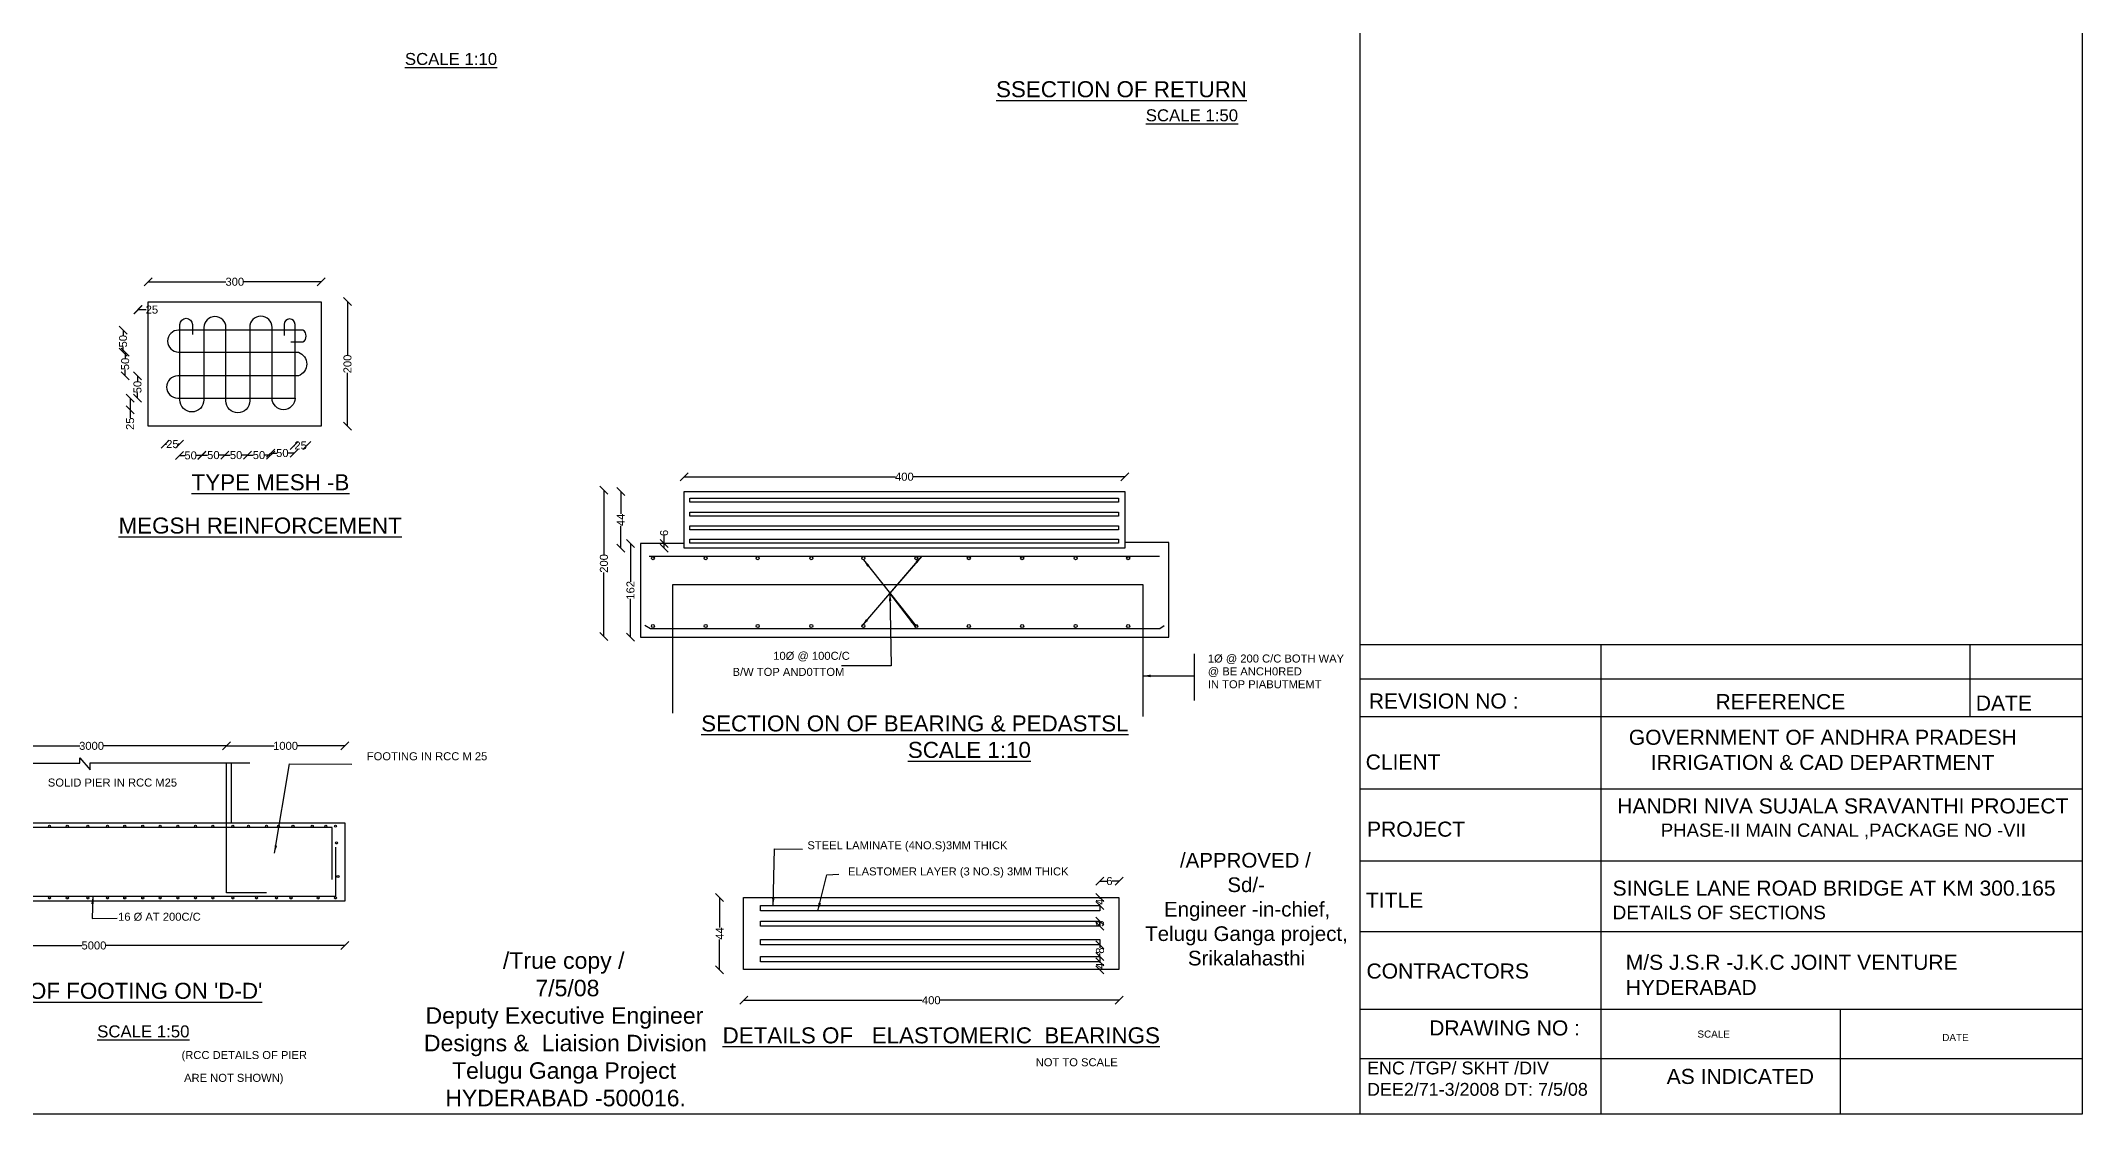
# Model space of a CAD drawing. Header units: millimetres. Extents: x -53237271 to -53214178, y 22158401 to 22173572.
# Drawn here: x -53226931 to -53214178, y 22158401 to 22165101 of the extents above; entities that cross this region are included whole.
import ezdxf

# ---------------------------------------------------------------- set-up
doc = ezdxf.new("R2010")
doc.units = ezdxf.units.MM
doc.header["$MEASUREMENT"] = 0
for name, color, linetype in [('DIMENSION', 7, 'Continuous'), ('DRAWING', 2, 'Continuous'), ('TEXT', 7, 'Continuous')]:
    doc.layers.add(name, color=color, linetype=linetype)
doc.styles.get("Standard").update_dxf_attribs({"font": 'arial.ttf', "height": 50})
doc.dimstyles.get("Standard").update_dxf_attribs({"dimtxt": 50, "dimasz": 50, "dimexe": 0.18, "dimexo": 0.0625, "dimgap": 0.09, "dimtad": 0, "dimdec": 0, "dimzin": 0, "dimdsep": 46, "dimtxsty": 'Standard', "dimblk": 'OBLIQUE', "dimcen": 0.09, "dimse1": 1, "dimse2": 1, "dimadec": 0, "dimazin": 0, "dimtfac": 1, "dimtdec": 0, "dimtofl": 0, "dimtmove": 0, "dimatfit": 3, "dimfxl": 1, "dimtolj": 1, "dimtzin": 0, "dimarcsym": 0})

# ---------------------------------------------------------------- blocks, each defined once
blk = doc.blocks.new('_Oblique')
at = {"color": 0, "linetype": 'ByBlock', "lineweight": -2}
blk.add_line((-0.5, -0.5), (0.5, 0.5), dxfattribs=at)
blk = doc.blocks.new('*D140')
at = {"layer": 'Defpoints', "color": 0, "transparency": 16777216}
for p in [(-53225771, 22160700), (-53227456, 22160593), (-53225771, 22160593)]:
    blk.add_point(p, dxfattribs=at)
at = {"layer": 'DIMENSION', "color": 0, "lineweight": -2, "transparency": 16777216}
for p, q in [((-53227456, 22160700), (-53226688, 22160700)), ((-53225771, 22160700), (-53226539, 22160700))]:
    blk.add_line(p, q, dxfattribs=at)
at = {"layer": 'DIMENSION', "color": 0, "lineweight": -2, "transparency": 16777216, "xscale": 50, "yscale": 50, "zscale": 50, "rotation": 180}
blk.add_blockref('_Oblique', (-53227456, 22160700), dxfattribs=at)
at = {"layer": 'DIMENSION', "color": 0, "lineweight": -2, "transparency": 16777216, "xscale": 50, "yscale": 50, "zscale": 50}
blk.add_blockref('_Oblique', (-53225771, 22160700), dxfattribs=at)
at = {"layer": 'DIMENSION', "color": 0, "transparency": 16777216, "insert": (-53226614, 22160700), "char_height": 50, "attachment_point": 5}
blk.add_mtext('\\A1;3000', dxfattribs=at)
blk = doc.blocks.new('*D141')
at = {"layer": 'Defpoints', "color": 0, "transparency": 16777216}
for p in [(-53225032, 22160700), (-53225771, 22160219), (-53225032, 22160219)]:
    blk.add_point(p, dxfattribs=at)
at = {"layer": 'DIMENSION', "color": 0, "lineweight": -2, "transparency": 16777216}
for p, q in [((-53225771, 22160700), (-53225474, 22160700)), ((-53225032, 22160700), (-53225329, 22160700))]:
    blk.add_line(p, q, dxfattribs=at)
at = {"layer": 'DIMENSION', "color": 0, "lineweight": -2, "transparency": 16777216, "xscale": 50, "yscale": 50, "zscale": 50, "rotation": 180}
blk.add_blockref('_Oblique', (-53225771, 22160700), dxfattribs=at)
at = {"layer": 'DIMENSION', "color": 0, "lineweight": -2, "transparency": 16777216, "xscale": 50, "yscale": 50, "zscale": 50}
blk.add_blockref('_Oblique', (-53225032, 22160700), dxfattribs=at)
at = {"layer": 'DIMENSION', "color": 0, "transparency": 16777216, "insert": (-53225402, 22160700), "char_height": 50, "attachment_point": 5}
blk.add_mtext('\\A1;1000', dxfattribs=at)
blk = doc.blocks.new('*D142')
at = {"layer": 'Defpoints', "color": 0, "transparency": 16777216}
for p in [(-53228166, 22159730), (-53225032, 22159730), (-53225032, 22159454)]:
    blk.add_point(p, dxfattribs=at)
at = {"layer": 'DIMENSION', "color": 0, "lineweight": -2, "transparency": 16777216}
for p, q in [((-53228166, 22159454), (-53226674, 22159454)), ((-53225032, 22159454), (-53226525, 22159454))]:
    blk.add_line(p, q, dxfattribs=at)
at = {"layer": 'DIMENSION', "color": 0, "lineweight": -2, "transparency": 16777216, "xscale": 50, "yscale": 50, "zscale": 50, "rotation": 180}
blk.add_blockref('_Oblique', (-53228166, 22159454), dxfattribs=at)
at = {"layer": 'DIMENSION', "color": 0, "lineweight": -2, "transparency": 16777216, "xscale": 50, "yscale": 50, "zscale": 50}
blk.add_blockref('_Oblique', (-53225032, 22159454), dxfattribs=at)
at = {"layer": 'DIMENSION', "color": 0, "transparency": 16777216, "insert": (-53226599, 22159454), "char_height": 50, "attachment_point": 5}
blk.add_mtext('\\A1;5000', dxfattribs=at)
blk = doc.blocks.new('*D143')
at = {"layer": 'Defpoints', "color": 0, "transparency": 16777216}
for p in [(-53223308, 22162288), (-53222912, 22162288), (-53222912, 22161934)]:
    blk.add_point(p, dxfattribs=at)
at = {"layer": 'DIMENSION', "color": 0, "lineweight": -2, "transparency": 16777216}
for p, q in [((-53223308, 22162288), (-53223308, 22162148)), ((-53223308, 22161934), (-53223308, 22162074))]:
    blk.add_line(p, q, dxfattribs=at)
at = {"layer": 'DIMENSION', "color": 0, "lineweight": -2, "transparency": 16777216, "xscale": 50, "yscale": 50, "zscale": 50}
for p, rotation in [((-53223308, 22162288), 90), ((-53223308, 22161934), 270)]:
    blk.add_blockref('_Oblique', p, dxfattribs=dict(at, rotation=rotation))
at = {"layer": 'DIMENSION', "color": 0, "transparency": 16777216, "insert": (-53223308, 22162111), "char_height": 50, "attachment_point": 5, "rotation": 90}
blk.add_mtext('\\A1;44', dxfattribs=at)
blk = doc.blocks.new('*D144')
at = {"layer": 'Defpoints', "color": 0, "transparency": 16777216}
for p in [(-53223037, 22161963), (-53222912, 22161963), (-53222912, 22161934)]:
    blk.add_point(p, dxfattribs=at)
at = {"layer": 'DIMENSION', "color": 0, "lineweight": -2, "transparency": 16777216}
for p, q in [((-53223037, 22161963), (-53223037, 22162013)), ((-53223037, 22161934), (-53223037, 22161963))]:
    blk.add_line(p, q, dxfattribs=at)
at = {"layer": 'DIMENSION', "color": 0, "lineweight": -2, "transparency": 16777216, "xscale": 50, "yscale": 50, "zscale": 50}
for p, rotation in [((-53223037, 22161963), 90), ((-53223037, 22161934), 270)]:
    blk.add_blockref('_Oblique', p, dxfattribs=dict(at, rotation=rotation))
at = {"layer": 'DIMENSION', "color": 0, "transparency": 16777216, "insert": (-53223037, 22162029), "char_height": 50, "attachment_point": 5, "rotation": 90}
blk.add_mtext('\\A1;6', dxfattribs=at)
blk = doc.blocks.new('*D145')
at = {"layer": 'Defpoints', "color": 0, "transparency": 16777216}
for p in [(-53223185, 22161963), (-53223247, 22161379), (-53223185, 22161379)]:
    blk.add_point(p, dxfattribs=at)
at = {"layer": 'DIMENSION', "color": 0, "lineweight": -2, "transparency": 16777216}
for p, q in [((-53223247, 22161963), (-53223247, 22161724)), ((-53223247, 22161379), (-53223247, 22161618))]:
    blk.add_line(p, q, dxfattribs=at)
at = {"layer": 'DIMENSION', "color": 0, "lineweight": -2, "transparency": 16777216, "xscale": 50, "yscale": 50, "zscale": 50}
for p, rotation in [((-53223247, 22161963), 90), ((-53223247, 22161379), 270)]:
    blk.add_blockref('_Oblique', p, dxfattribs=dict(at, rotation=rotation))
at = {"layer": 'DIMENSION', "color": 0, "transparency": 16777216, "insert": (-53223247, 22161671), "char_height": 50, "attachment_point": 5, "rotation": 90}
blk.add_mtext('\\A1;162', dxfattribs=at)
blk = doc.blocks.new('*D146')
at = {"layer": 'Defpoints', "color": 0, "transparency": 16777216}
for p in [(-53223437, 22162296), (-53223413, 22162296), (-53223433, 22161382)]:
    blk.add_point(p, dxfattribs=at)
at = {"layer": 'DIMENSION', "color": 0, "lineweight": -2, "transparency": 16777216}
for p, q in [((-53223413, 22162296), (-53223413, 22161894)), ((-53223413, 22161382), (-53223413, 22161783))]:
    blk.add_line(p, q, dxfattribs=at)
at = {"layer": 'DIMENSION', "color": 0, "lineweight": -2, "transparency": 16777216, "xscale": 50, "yscale": 50, "zscale": 50}
for p, rotation in [((-53223413, 22162296), 90), ((-53223413, 22161382), 270)]:
    blk.add_blockref('_Oblique', p, dxfattribs=dict(at, rotation=rotation))
at = {"layer": 'DIMENSION', "color": 0, "transparency": 16777216, "insert": (-53223413, 22161839), "char_height": 50, "attachment_point": 5, "rotation": 90}
blk.add_mtext('\\A1;200', dxfattribs=at)
blk = doc.blocks.new('*D147')
at = {"layer": 'Defpoints', "color": 0, "transparency": 16777216}
for p in [(-53220159, 22162380), (-53222912, 22162288), (-53220159, 22162288)]:
    blk.add_point(p, dxfattribs=at)
at = {"layer": 'DIMENSION', "color": 0, "lineweight": -2, "transparency": 16777216}
for p, q in [((-53222912, 22162380), (-53221592, 22162380)), ((-53220159, 22162380), (-53221480, 22162380))]:
    blk.add_line(p, q, dxfattribs=at)
at = {"layer": 'DIMENSION', "color": 0, "lineweight": -2, "transparency": 16777216, "xscale": 50, "yscale": 50, "zscale": 50, "rotation": 180}
blk.add_blockref('_Oblique', (-53222912, 22162380), dxfattribs=at)
at = {"layer": 'DIMENSION', "color": 0, "lineweight": -2, "transparency": 16777216, "xscale": 50, "yscale": 50, "zscale": 50}
blk.add_blockref('_Oblique', (-53220159, 22162380), dxfattribs=at)
at = {"layer": 'DIMENSION', "color": 0, "transparency": 16777216, "insert": (-53221536, 22162380), "char_height": 50, "attachment_point": 5}
blk.add_mtext('\\A1;400', dxfattribs=at)
blk = doc.blocks.new('*D148')
at = {"layer": 'Defpoints', "color": 0, "transparency": 16777216}
for p in [(-53225179, 22163473), (-53225179, 22162696), (-53225015, 22162696)]:
    blk.add_point(p, dxfattribs=at)
at = {"layer": 'DIMENSION', "color": 0, "lineweight": -2, "transparency": 16777216}
for p, q in [((-53225015, 22163473), (-53225015, 22163140)), ((-53225015, 22162696), (-53225015, 22163028))]:
    blk.add_line(p, q, dxfattribs=at)
at = {"layer": 'DIMENSION', "color": 0, "lineweight": -2, "transparency": 16777216, "xscale": 50, "yscale": 50, "zscale": 50}
for p, rotation in [((-53225015, 22163473), 90), ((-53225015, 22162696), 270)]:
    blk.add_blockref('_Oblique', p, dxfattribs=dict(at, rotation=rotation))
at = {"layer": 'DIMENSION', "color": 0, "transparency": 16777216, "insert": (-53225015, 22163084), "char_height": 50, "attachment_point": 5, "rotation": 90}
blk.add_mtext('\\A1;200', dxfattribs=at)
blk = doc.blocks.new('*D149')
at = {"layer": 'Defpoints', "color": 0, "transparency": 16777216}
for p in [(-53226260, 22163597), (-53226260, 22163473), (-53225179, 22163473)]:
    blk.add_point(p, dxfattribs=at)
at = {"layer": 'DIMENSION', "color": 0, "lineweight": -2, "transparency": 16777216}
for p, q in [((-53226260, 22163597), (-53225775, 22163597)), ((-53225179, 22163597), (-53225664, 22163597))]:
    blk.add_line(p, q, dxfattribs=at)
at = {"layer": 'DIMENSION', "color": 0, "lineweight": -2, "transparency": 16777216, "xscale": 50, "yscale": 50, "zscale": 50, "rotation": 180}
blk.add_blockref('_Oblique', (-53226260, 22163597), dxfattribs=at)
at = {"layer": 'DIMENSION', "color": 0, "lineweight": -2, "transparency": 16777216, "xscale": 50, "yscale": 50, "zscale": 50}
blk.add_blockref('_Oblique', (-53225179, 22163597), dxfattribs=at)
at = {"layer": 'DIMENSION', "color": 0, "transparency": 16777216, "insert": (-53225719, 22163597), "char_height": 50, "attachment_point": 5}
blk.add_mtext('\\A1;300', dxfattribs=at)
blk = doc.blocks.new('*D150')
at = {"layer": 'Defpoints', "color": 0, "transparency": 16777216}
for p in [(-53226062, 22162870), (-53226373, 22162798), (-53226060, 22162798)]:
    blk.add_point(p, dxfattribs=at)
at = {"layer": 'DIMENSION', "color": 0, "lineweight": -2, "transparency": 16777216}
for p, q in [((-53226373, 22162870), (-53226373, 22162798)), ((-53226373, 22162798), (-53226373, 22162748))]:
    blk.add_line(p, q, dxfattribs=at)
at = {"layer": 'DIMENSION', "color": 0, "lineweight": -2, "transparency": 16777216, "xscale": 50, "yscale": 50, "zscale": 50}
for p, rotation in [((-53226373, 22162870), 90), ((-53226373, 22162798), 270)]:
    blk.add_blockref('_Oblique', p, dxfattribs=dict(at, rotation=rotation))
at = {"layer": 'DIMENSION', "color": 0, "transparency": 16777216, "insert": (-53226373, 22162711), "char_height": 50, "attachment_point": 5, "rotation": 90}
blk.add_mtext('\\A1;25', dxfattribs=at)
blk = doc.blocks.new('*D151')
at = {"layer": 'Defpoints', "color": 0, "transparency": 16777216}
for p in [(-53226327, 22163010), (-53226062, 22163010), (-53226062, 22162870)]:
    blk.add_point(p, dxfattribs=at)
at = {"layer": 'DIMENSION', "color": 0, "lineweight": -2, "transparency": 16777216}
for p, q in [((-53226327, 22163010), (-53226327, 22162976)), ((-53226327, 22162870), (-53226327, 22162904))]:
    blk.add_line(p, q, dxfattribs=at)
at = {"layer": 'DIMENSION', "color": 0, "lineweight": -2, "transparency": 16777216, "xscale": 50, "yscale": 50, "zscale": 50}
for p, rotation in [((-53226327, 22163010), 90), ((-53226327, 22162870), 270)]:
    blk.add_blockref('_Oblique', p, dxfattribs=dict(at, rotation=rotation))
at = {"layer": 'DIMENSION', "color": 0, "transparency": 16777216, "insert": (-53226327, 22162940), "char_height": 50, "attachment_point": 5, "rotation": 90}
blk.add_mtext('\\A1;50', dxfattribs=at)
blk = doc.blocks.new('*D152')
at = {"layer": 'Defpoints', "color": 0, "transparency": 16777216}
for p in [(-53226404, 22163158), (-53226062, 22163158), (-53226062, 22163010)]:
    blk.add_point(p, dxfattribs=at)
at = {"layer": 'DIMENSION', "color": 0, "lineweight": -2, "transparency": 16777216}
for p, q in [((-53226404, 22163158), (-53226404, 22163120)), ((-53226404, 22163010), (-53226404, 22163048))]:
    blk.add_line(p, q, dxfattribs=at)
at = {"layer": 'DIMENSION', "color": 0, "lineweight": -2, "transparency": 16777216, "xscale": 50, "yscale": 50, "zscale": 50}
for p, rotation in [((-53226404, 22163158), 90), ((-53226404, 22163010), 270)]:
    blk.add_blockref('_Oblique', p, dxfattribs=dict(at, rotation=rotation))
at = {"layer": 'DIMENSION', "color": 0, "transparency": 16777216, "insert": (-53226404, 22163084), "char_height": 50, "attachment_point": 5, "rotation": 90}
blk.add_mtext('\\A1;50', dxfattribs=at)
blk = doc.blocks.new('*D153')
at = {"layer": 'Defpoints', "color": 0, "transparency": 16777216}
for p in [(-53226417, 22163295), (-53226062, 22163295), (-53226062, 22163158)]:
    blk.add_point(p, dxfattribs=at)
at = {"layer": 'DIMENSION', "color": 0, "lineweight": -2, "transparency": 16777216}
for p, q in [((-53226417, 22163295), (-53226417, 22163262)), ((-53226417, 22163158), (-53226417, 22163191))]:
    blk.add_line(p, q, dxfattribs=at)
at = {"layer": 'DIMENSION', "color": 0, "lineweight": -2, "transparency": 16777216, "xscale": 50, "yscale": 50, "zscale": 50}
for p, rotation in [((-53226417, 22163295), 90), ((-53226417, 22163158), 270)]:
    blk.add_blockref('_Oblique', p, dxfattribs=dict(at, rotation=rotation))
at = {"layer": 'DIMENSION', "color": 0, "transparency": 16777216, "insert": (-53226417, 22163226), "char_height": 50, "attachment_point": 5, "rotation": 90}
blk.add_mtext('\\A1;50', dxfattribs=at)
blk = doc.blocks.new('*D154')
at = {"layer": 'Defpoints', "color": 0, "transparency": 16777216}
for p in [(-53226323, 22163423), (-53226323, 22163405), (-53226325, 22163314)]:
    blk.add_point(p, dxfattribs=at)
at = {"layer": 'DIMENSION', "color": 0, "lineweight": -2, "transparency": 16777216}
for p, q in [((-53226325, 22163423), (-53226323, 22163423)), ((-53226323, 22163423), (-53226273, 22163423))]:
    blk.add_line(p, q, dxfattribs=at)
at = {"layer": 'DIMENSION', "color": 0, "lineweight": -2, "transparency": 16777216, "xscale": 50, "yscale": 50, "zscale": 50, "rotation": 180}
blk.add_blockref('_Oblique', (-53226325, 22163423), dxfattribs=at)
at = {"layer": 'DIMENSION', "color": 0, "lineweight": -2, "transparency": 16777216, "xscale": 50, "yscale": 50, "zscale": 50}
blk.add_blockref('_Oblique', (-53226323, 22163423), dxfattribs=at)
at = {"layer": 'DIMENSION', "color": 0, "transparency": 16777216, "insert": (-53226237, 22163423), "char_height": 50, "attachment_point": 5}
blk.add_mtext('\\A1;25', dxfattribs=at)
blk = doc.blocks.new('*D155')
at = {"layer": 'Defpoints', "color": 0, "transparency": 16777216}
for p in [(-53225348, 22162572), (-53225269, 22162575), (-53225269, 22162571)]:
    blk.add_point(p, dxfattribs=at)
at = {"layer": 'DIMENSION', "color": 0, "lineweight": -2, "transparency": 16777216}
for p, q in [((-53225348, 22162575), (-53225345, 22162575)), ((-53225269, 22162575), (-53225272, 22162575))]:
    blk.add_line(p, q, dxfattribs=at)
at = {"layer": 'DIMENSION', "color": 0, "lineweight": -2, "transparency": 16777216, "xscale": 50, "yscale": 50, "zscale": 50, "rotation": 180}
blk.add_blockref('_Oblique', (-53225348, 22162575), dxfattribs=at)
at = {"layer": 'DIMENSION', "color": 0, "lineweight": -2, "transparency": 16777216, "xscale": 50, "yscale": 50, "zscale": 50}
blk.add_blockref('_Oblique', (-53225269, 22162575), dxfattribs=at)
at = {"layer": 'DIMENSION', "color": 0, "transparency": 16777216, "insert": (-53225308, 22162575), "char_height": 50, "attachment_point": 5}
blk.add_mtext('\\A1;25', dxfattribs=at)
blk = doc.blocks.new('*D156')
at = {"layer": 'Defpoints', "color": 0, "transparency": 16777216}
for p in [(-53225495, 22162572), (-53225495, 22162528), (-53225348, 22162575)]:
    blk.add_point(p, dxfattribs=at)
at = {"layer": 'DIMENSION', "color": 0, "lineweight": -2, "transparency": 16777216}
for p, q in [((-53225495, 22162528), (-53225457, 22162528)), ((-53225348, 22162528), (-53225386, 22162528))]:
    blk.add_line(p, q, dxfattribs=at)
at = {"layer": 'DIMENSION', "color": 0, "lineweight": -2, "transparency": 16777216, "xscale": 50, "yscale": 50, "zscale": 50, "rotation": 180}
blk.add_blockref('_Oblique', (-53225495, 22162528), dxfattribs=at)
at = {"layer": 'DIMENSION', "color": 0, "lineweight": -2, "transparency": 16777216, "xscale": 50, "yscale": 50, "zscale": 50}
blk.add_blockref('_Oblique', (-53225348, 22162528), dxfattribs=at)
at = {"layer": 'DIMENSION', "color": 0, "transparency": 16777216, "insert": (-53225422, 22162528), "char_height": 50, "attachment_point": 5}
blk.add_mtext('\\A1;50', dxfattribs=at)
blk = doc.blocks.new('*D157')
at = {"layer": 'Defpoints', "color": 0, "transparency": 16777216}
for p in [(-53225640, 22162579), (-53225640, 22162515), (-53225495, 22162572)]:
    blk.add_point(p, dxfattribs=at)
at = {"layer": 'DIMENSION', "color": 0, "lineweight": -2, "transparency": 16777216}
for p, q in [((-53225640, 22162515), (-53225604, 22162515)), ((-53225495, 22162515), (-53225532, 22162515))]:
    blk.add_line(p, q, dxfattribs=at)
at = {"layer": 'DIMENSION', "color": 0, "lineweight": -2, "transparency": 16777216, "xscale": 50, "yscale": 50, "zscale": 50, "rotation": 180}
blk.add_blockref('_Oblique', (-53225640, 22162515), dxfattribs=at)
at = {"layer": 'DIMENSION', "color": 0, "lineweight": -2, "transparency": 16777216, "xscale": 50, "yscale": 50, "zscale": 50}
blk.add_blockref('_Oblique', (-53225495, 22162515), dxfattribs=at)
at = {"layer": 'DIMENSION', "color": 0, "transparency": 16777216, "insert": (-53225568, 22162515), "char_height": 50, "attachment_point": 5}
blk.add_mtext('\\A1;50', dxfattribs=at)
blk = doc.blocks.new('*D158')
at = {"layer": 'Defpoints', "color": 0, "transparency": 16777216}
for p in [(-53225781, 22162577), (-53225781, 22162515), (-53225640, 22162579)]:
    blk.add_point(p, dxfattribs=at)
at = {"layer": 'DIMENSION', "color": 0, "lineweight": -2, "transparency": 16777216}
for p, q in [((-53225781, 22162515), (-53225747, 22162515)), ((-53225640, 22162515), (-53225675, 22162515))]:
    blk.add_line(p, q, dxfattribs=at)
at = {"layer": 'DIMENSION', "color": 0, "lineweight": -2, "transparency": 16777216, "xscale": 50, "yscale": 50, "zscale": 50, "rotation": 180}
blk.add_blockref('_Oblique', (-53225781, 22162515), dxfattribs=at)
at = {"layer": 'DIMENSION', "color": 0, "lineweight": -2, "transparency": 16777216, "xscale": 50, "yscale": 50, "zscale": 50}
blk.add_blockref('_Oblique', (-53225640, 22162515), dxfattribs=at)
at = {"layer": 'DIMENSION', "color": 0, "transparency": 16777216, "insert": (-53225711, 22162515), "char_height": 50, "attachment_point": 5}
blk.add_mtext('\\A1;50', dxfattribs=at)
blk = doc.blocks.new('*D159')
at = {"layer": 'Defpoints', "color": 0, "transparency": 16777216}
for p in [(-53225925, 22162579), (-53225925, 22162515), (-53225781, 22162577)]:
    blk.add_point(p, dxfattribs=at)
at = {"layer": 'DIMENSION', "color": 0, "lineweight": -2, "transparency": 16777216}
for p, q in [((-53225925, 22162515), (-53225889, 22162515)), ((-53225781, 22162515), (-53225817, 22162515))]:
    blk.add_line(p, q, dxfattribs=at)
at = {"layer": 'DIMENSION', "color": 0, "lineweight": -2, "transparency": 16777216, "xscale": 50, "yscale": 50, "zscale": 50, "rotation": 180}
blk.add_blockref('_Oblique', (-53225925, 22162515), dxfattribs=at)
at = {"layer": 'DIMENSION', "color": 0, "lineweight": -2, "transparency": 16777216, "xscale": 50, "yscale": 50, "zscale": 50}
blk.add_blockref('_Oblique', (-53225781, 22162515), dxfattribs=at)
at = {"layer": 'DIMENSION', "color": 0, "transparency": 16777216, "insert": (-53225853, 22162515), "char_height": 50, "attachment_point": 5}
blk.add_mtext('\\A1;50', dxfattribs=at)
blk = doc.blocks.new('*D160')
at = {"layer": 'Defpoints', "color": 0, "transparency": 16777216}
for p in [(-53226064, 22162581), (-53226064, 22162513), (-53225925, 22162579)]:
    blk.add_point(p, dxfattribs=at)
at = {"layer": 'DIMENSION', "color": 0, "lineweight": -2, "transparency": 16777216}
for p, q in [((-53226064, 22162513), (-53226030, 22162513)), ((-53225925, 22162513), (-53225959, 22162513))]:
    blk.add_line(p, q, dxfattribs=at)
at = {"layer": 'DIMENSION', "color": 0, "lineweight": -2, "transparency": 16777216, "xscale": 50, "yscale": 50, "zscale": 50, "rotation": 180}
blk.add_blockref('_Oblique', (-53226064, 22162513), dxfattribs=at)
at = {"layer": 'DIMENSION', "color": 0, "lineweight": -2, "transparency": 16777216, "xscale": 50, "yscale": 50, "zscale": 50}
blk.add_blockref('_Oblique', (-53225925, 22162513), dxfattribs=at)
at = {"layer": 'DIMENSION', "color": 0, "transparency": 16777216, "insert": (-53225995, 22162513), "char_height": 50, "attachment_point": 5}
blk.add_mtext('\\A1;50', dxfattribs=at)
blk = doc.blocks.new('*D161')
at = {"layer": 'Defpoints', "color": 0, "transparency": 16777216}
for p in [(-53226154, 22162584), (-53226154, 22162575), (-53226064, 22162581)]:
    blk.add_point(p, dxfattribs=at)
at = {"layer": 'DIMENSION', "color": 0, "lineweight": -2, "transparency": 16777216}
for p, q in [((-53226154, 22162584), (-53226146, 22162584)), ((-53226064, 22162584), (-53226073, 22162584))]:
    blk.add_line(p, q, dxfattribs=at)
at = {"layer": 'DIMENSION', "color": 0, "lineweight": -2, "transparency": 16777216, "xscale": 50, "yscale": 50, "zscale": 50, "rotation": 180}
blk.add_blockref('_Oblique', (-53226154, 22162584), dxfattribs=at)
at = {"layer": 'DIMENSION', "color": 0, "lineweight": -2, "transparency": 16777216, "xscale": 50, "yscale": 50, "zscale": 50}
blk.add_blockref('_Oblique', (-53226064, 22162584), dxfattribs=at)
at = {"layer": 'DIMENSION', "color": 0, "transparency": 16777216, "insert": (-53226109, 22162584), "char_height": 50, "attachment_point": 5}
blk.add_mtext('\\A1;25', dxfattribs=at)
blk = doc.blocks.new('*D162')
at = {"layer": 'Defpoints', "color": 0, "transparency": 16777216}
for p in [(-53220195, 22159856), (-53220314, 22159703), (-53220195, 22159703)]:
    blk.add_point(p, dxfattribs=at)
at = {"layer": 'DIMENSION', "color": 0, "lineweight": -2, "transparency": 16777216}
for p, q in [((-53220314, 22159856), (-53220271, 22159856)), ((-53220195, 22159856), (-53220238, 22159856))]:
    blk.add_line(p, q, dxfattribs=at)
at = {"layer": 'DIMENSION', "color": 0, "lineweight": -2, "transparency": 16777216, "xscale": 50, "yscale": 50, "zscale": 50, "rotation": 180}
blk.add_blockref('_Oblique', (-53220314, 22159856), dxfattribs=at)
at = {"layer": 'DIMENSION', "color": 0, "lineweight": -2, "transparency": 16777216, "xscale": 50, "yscale": 50, "zscale": 50}
blk.add_blockref('_Oblique', (-53220195, 22159856), dxfattribs=at)
at = {"layer": 'DIMENSION', "color": 0, "transparency": 16777216, "insert": (-53220255, 22159856), "char_height": 50, "attachment_point": 5}
blk.add_mtext('\\A1;6', dxfattribs=at)
blk = doc.blocks.new('*D163')
at = {"layer": 'Defpoints', "color": 0, "transparency": 16777216}
for p in [(-53222540, 22159303), (-53220195, 22159303), (-53222540, 22159112)]:
    blk.add_point(p, dxfattribs=at)
at = {"layer": 'DIMENSION', "color": 0, "lineweight": -2, "transparency": 16777216}
for p, q in [((-53222540, 22159112), (-53221424, 22159112)), ((-53220195, 22159112), (-53221312, 22159112))]:
    blk.add_line(p, q, dxfattribs=at)
at = {"layer": 'DIMENSION', "color": 0, "lineweight": -2, "transparency": 16777216, "xscale": 50, "yscale": 50, "zscale": 50, "rotation": 180}
blk.add_blockref('_Oblique', (-53222540, 22159112), dxfattribs=at)
at = {"layer": 'DIMENSION', "color": 0, "lineweight": -2, "transparency": 16777216, "xscale": 50, "yscale": 50, "zscale": 50}
blk.add_blockref('_Oblique', (-53220195, 22159112), dxfattribs=at)
at = {"layer": 'DIMENSION', "color": 0, "transparency": 16777216, "insert": (-53221368, 22159112), "char_height": 50, "attachment_point": 5}
blk.add_mtext('\\A1;400', dxfattribs=at)
blk = doc.blocks.new('*D164')
at = {"layer": 'Defpoints', "color": 0, "transparency": 16777216}
for p in [(-53222540, 22159754), (-53222690, 22159303), (-53222540, 22159303)]:
    blk.add_point(p, dxfattribs=at)
at = {"layer": 'DIMENSION', "color": 0, "lineweight": -2, "transparency": 16777216}
for p, q in [((-53222690, 22159754), (-53222690, 22159566)), ((-53222690, 22159303), (-53222690, 22159492))]:
    blk.add_line(p, q, dxfattribs=at)
at = {"layer": 'DIMENSION', "color": 0, "lineweight": -2, "transparency": 16777216, "xscale": 50, "yscale": 50, "zscale": 50}
for p, rotation in [((-53222690, 22159754), 90), ((-53222690, 22159303), 270)]:
    blk.add_blockref('_Oblique', p, dxfattribs=dict(at, rotation=rotation))
at = {"layer": 'DIMENSION', "color": 0, "transparency": 16777216, "insert": (-53222690, 22159529), "char_height": 50, "attachment_point": 5, "rotation": 90}
blk.add_mtext('\\A1;44', dxfattribs=at)
blk = doc.blocks.new('*D171')
at = {"layer": 'Defpoints', "color": 0, "transparency": 16777216}
for p in [(-53220314, 22159353), (-53220314, 22159353), (-53220314, 22159303)]:
    blk.add_point(p, dxfattribs=at)
at = {"layer": 'DIMENSION', "color": 0, "lineweight": -2, "transparency": 16777216}
for p, q in [((-53220314, 22159353), (-53220314, 22159345)), ((-53220314, 22159303), (-53220314, 22159311))]:
    blk.add_line(p, q, dxfattribs=at)
at = {"layer": 'DIMENSION', "color": 0, "lineweight": -2, "transparency": 16777216, "xscale": 50, "yscale": 50, "zscale": 50}
for p, rotation in [((-53220314, 22159353), 90), ((-53220314, 22159303), 270)]:
    blk.add_blockref('_Oblique', p, dxfattribs=dict(at, rotation=rotation))
at = {"layer": 'DIMENSION', "color": 0, "transparency": 16777216, "insert": (-53220314, 22159328), "char_height": 50, "attachment_point": 5, "rotation": 90}
blk.add_mtext('\\A1;4', dxfattribs=at)
blk = doc.blocks.new('*D172')
at = {"layer": 'Defpoints', "color": 0, "transparency": 16777216}
for p in [(-53220314, 22159459), (-53220314, 22159459), (-53220314, 22159385)]:
    blk.add_point(p, dxfattribs=at)
at = {"layer": 'DIMENSION', "color": 0, "lineweight": -2, "transparency": 16777216}
for p, q in [((-53220314, 22159459), (-53220314, 22159439)), ((-53220314, 22159385), (-53220314, 22159405))]:
    blk.add_line(p, q, dxfattribs=at)
at = {"layer": 'DIMENSION', "color": 0, "lineweight": -2, "transparency": 16777216, "xscale": 50, "yscale": 50, "zscale": 50}
for p, rotation in [((-53220314, 22159459), 90), ((-53220314, 22159385), 270)]:
    blk.add_blockref('_Oblique', p, dxfattribs=dict(at, rotation=rotation))
at = {"layer": 'DIMENSION', "color": 0, "transparency": 16777216, "insert": (-53220314, 22159422), "char_height": 50, "attachment_point": 5, "rotation": 90}
blk.add_mtext('\\A1;8', dxfattribs=at)
blk = doc.blocks.new('*D173')
at = {"layer": 'Defpoints', "color": 0, "transparency": 16777216}
for p in [(-53220314, 22159606), (-53220314, 22159606), (-53220314, 22159574)]:
    blk.add_point(p, dxfattribs=at)
at = {"layer": 'DIMENSION', "color": 0, "lineweight": -2, "transparency": 16777216}
blk.add_line((-53220314, 22159574), (-53220314, 22159606), dxfattribs=at)
at = {"layer": 'DIMENSION', "color": 0, "lineweight": -2, "transparency": 16777216, "xscale": 50, "yscale": 50, "zscale": 50}
for p, rotation in [((-53220314, 22159606), 90), ((-53220314, 22159574), 270)]:
    blk.add_blockref('_Oblique', p, dxfattribs=dict(at, rotation=rotation))
at = {"layer": 'DIMENSION', "color": 0, "transparency": 16777216, "insert": (-53220314, 22159590), "char_height": 50, "attachment_point": 5, "rotation": 90}
blk.add_mtext('\\A1;3', dxfattribs=at)
blk = doc.blocks.new('*D174')
at = {"layer": 'Defpoints', "color": 0, "transparency": 16777216}
for p in [(-53220314, 22159754), (-53220314, 22159754), (-53220314, 22159703)]:
    blk.add_point(p, dxfattribs=at)
at = {"layer": 'DIMENSION', "color": 0, "lineweight": -2, "transparency": 16777216}
for p, q in [((-53220314, 22159754), (-53220314, 22159746)), ((-53220314, 22159703), (-53220314, 22159711))]:
    blk.add_line(p, q, dxfattribs=at)
at = {"layer": 'DIMENSION', "color": 0, "lineweight": -2, "transparency": 16777216, "xscale": 50, "yscale": 50, "zscale": 50}
for p, rotation in [((-53220314, 22159754), 90), ((-53220314, 22159703), 270)]:
    blk.add_blockref('_Oblique', p, dxfattribs=dict(at, rotation=rotation))
at = {"layer": 'DIMENSION', "color": 0, "transparency": 16777216, "insert": (-53220314, 22159728), "char_height": 50, "attachment_point": 5, "rotation": 90}
blk.add_mtext('\\A1;4', dxfattribs=at)

msp = doc.modelspace()

# ---------------------------------------------------------------- linework, layer by layer
at = {"layer": 'DIMENSION', "color": 0}
msp.add_lwpolyline([(-53214178, 22158401.3), (-53237270.9, 22158401.3), (-53237270.9, 22173571.8), (-53214178, 22173571.8)], close=True, dxfattribs=at)
at = {"layer": 'DIMENSION'}
msp.add_lwpolyline([(-53218687.9, 22161332.9), (-53218687.9, 22173571.8)], dxfattribs=at)
at = {"layer": 'DIMENSION', "color": 0}
msp.add_lwpolyline([(-53219726.2, 22161274.6), (-53219726.2, 22160982.5)], dxfattribs=at)
at = {"layer": 'DRAWING', "color": 0}
for points in [[(-53226259.7, 22163472.6), (-53225178.9, 22163472.6), (-53225178.9, 22162695.6), (-53226259.7, 22162695.6)], [(-53222912.2, 22162288.2), (-53220159.4, 22162288.2), (-53220159.4, 22161933.7), (-53222912.2, 22161933.7)], [(-53222875.8, 22162245.8), (-53220197.3, 22162245.8), (-53220197.3, 22162220.7), (-53222875.8, 22162220.7)], [(-53222875.8, 22162159.5), (-53220197.3, 22162159.5), (-53220197.3, 22162134.4), (-53222875.8, 22162134.4)], [(-53222875.8, 22162074.1), (-53220197.3, 22162074.1), (-53220197.3, 22162049), (-53222875.8, 22162049)], [(-53222875.8, 22161990.6), (-53220197.3, 22161990.6), (-53220197.3, 22161965.5), (-53222875.8, 22161965.5)], [(-53228166.2, 22160219.3), (-53225032.3, 22160219.3), (-53225032.3, 22159730.2), (-53228166.2, 22159730.2)], [(-53222540.5, 22159754.2), (-53220195.4, 22159754.2), (-53220195.4, 22159303.2), (-53222540.5, 22159303.2)], [(-53222434.3, 22159702.7), (-53220314.4, 22159702.7), (-53220314.4, 22159670.2), (-53222434.3, 22159670.2)], [(-53222434.3, 22159606.2), (-53220314.4, 22159606.2), (-53220314.4, 22159573.7), (-53222434.3, 22159573.7)], [(-53222434.3, 22159491.4), (-53220314.4, 22159491.4), (-53220314.4, 22159458.9), (-53222434.3, 22159458.9)], [(-53222434.3, 22159385.2), (-53220314.4, 22159385.2), (-53220314.4, 22159352.7), (-53222434.3, 22159352.7)]]:
    msp.add_lwpolyline(points, close=True, dxfattribs=at)
for points in [[(-53225342.9, 22162870.4, -1), (-53225486.2, 22162870.4), (-53225486.2, 22163312.7, 1), (-53225625.9, 22163312.7), (-53225625.9, 22162853.4, -1), (-53225774.7, 22162853.4), (-53225774.7, 22163311.4, 1), (-53225912.2, 22163311.4), (-53225912.2, 22162859.7, -1), (-53226062.4, 22162859.7), (-53226062.4, 22163330.6)], [(-53226075.2, 22163009.8, 1), (-53226075.2, 22162870.4), (-53225342.9, 22162870.4), (-53225342.9, 22163331.3, 1), (-53225410.6, 22163331.3), (-53225410.6, 22163261.7)], [(-53225293, 22163295.3), (-53226070.3, 22163295.3, 1), (-53226070.3, 22163157.6), (-53225320.7, 22163157.6, -0.6895534), (-53225320.7, 22163009.8), (-53226075.2, 22163009.8)], [(-53226062.4, 22163330.6, -1), (-53225983.9, 22163330.6), (-53225983.9, 22163268.9)], [(-53225368.9, 22163221.2), (-53225293, 22163221.2, 0.5395769), (-53225293, 22163295.3)]]:
    msp.add_lwpolyline(points, format="xyb", dxfattribs=at)
for points in [[(-53222912.2, 22161962.5), (-53223185.5, 22161962.5), (-53223185.5, 22161379.2), (-53219884.7, 22161379.2), (-53219884.7, 22161969.5), (-53220159.4, 22161969.5)], [(-53223130.1, 22161885.1), (-53219941.6, 22161885.1)], [(-53222982, 22160903.5), (-53222982, 22161707.5), (-53220047, 22161707.5), (-53220047, 22160884.1)], [(-53223158.3, 22161453.8), (-53223122, 22161431.9), (-53219940.5, 22161431.9), (-53219913.7, 22161452.4)], [(-53227456.3, 22160592.9), (-53226686.4, 22160592.9), (-53226686.4, 22160625.9), (-53226622.1, 22160551), (-53226622.1, 22160594.5), (-53225626.1, 22160594.5)], [(-53225521.8, 22159781.7), (-53225770.8, 22159781.7), (-53225770.8, 22160594.5)], [(-53225740.9, 22160594.5), (-53225740.9, 22160219.3)], [(-53225110.7, 22159866.2), (-53225110.7, 22160190.9), (-53228108.9, 22160190.9), (-53228108.9, 22159896.7)], [(-53228126.5, 22160046.4), (-53228126.5, 22159762.8), (-53225086.9, 22159762.8), (-53225086.9, 22160067.4)]]:
    msp.add_lwpolyline(points, dxfattribs=at)
for centre, radius in [((-53223107.2, 22161871.8), 9.61), ((-53222777.1, 22161871.8), 9.61), ((-53222452.2, 22161871.8), 9.61), ((-53222117.8, 22161871.8), 9.61), ((-53221792.3, 22161871.8), 9.61), ((-53221462, 22161871.8), 9.61), ((-53221133.4, 22161871.8), 9.61), ((-53220800, 22161871.8), 9.61), ((-53220466, 22161871.8), 9.61), ((-53220137.8, 22161871.8), 9.61), ((-53223107.2, 22161448.3), 9.61), ((-53222777.1, 22161448.3), 9.61), ((-53222452.2, 22161448.3), 9.61), ((-53222117.8, 22161448.3), 9.61), ((-53221792.3, 22161448.3), 9.61), ((-53221462, 22161448.3), 9.61), ((-53221133.4, 22161448.3), 9.61), ((-53220800, 22161448.3), 9.61), ((-53220466, 22161448.3), 9.61), ((-53220137.8, 22161448.3), 9.61), ((-53226876.9, 22160198.7), 6.66), ((-53226765.6, 22160198.7), 6.66), ((-53226637.4, 22160198.7), 6.66), ((-53226514.3, 22160198.7), 6.66), ((-53226406.6, 22160198.7), 6.66), ((-53226294.2, 22160198.7), 6.66), ((-53226185.3, 22160198.7), 6.66), ((-53226074.9, 22160198.7), 6.66), ((-53225964.8, 22160198.7), 6.66), ((-53225855.9, 22160198.7), 6.66), ((-53225731.7, 22160198.7), 6.66), ((-53225633.2, 22160198.7), 6.66), ((-53225521.5, 22160198.7), 6.66), ((-53225445.9, 22160198.7), 6.66), ((-53225355.5, 22160198.7), 6.66), ((-53225235.1, 22160198.7), 6.66), ((-53225150.4, 22160198.7), 6.66), ((-53225089.8, 22160198.7), 6.66), ((-53225083.8, 22160094.3), 6.66), ((-53225074.4, 22159884.6), 6.66), ((-53226876.9, 22159750.9), 6.66), ((-53226765.6, 22159750.9), 6.66), ((-53226637.4, 22159750.9), 6.66), ((-53226514.3, 22159750.9), 6.66), ((-53226406.6, 22159750.9), 6.66), ((-53226294.2, 22159750.9), 6.66), ((-53226185.3, 22159750.9), 6.66), ((-53226074.9, 22159750.9), 6.66), ((-53225964.8, 22159750.9), 6.66), ((-53225855.9, 22159750.9), 6.66), ((-53225731.7, 22159750.9), 6.66), ((-53225583.7, 22159750.9), 6.66), ((-53225458.3, 22159750.9), 6.66), ((-53225367.9, 22159750.9), 6.66), ((-53225198.7, 22159750.9), 6.66), ((-53225089.8, 22159750.9), 6.66)]:
    msp.add_circle(centre, radius, dxfattribs=at)
at = {"layer": 'TEXT', "color": 0}
msp.add_lwpolyline([(-53214178, 22158401.3), (-53218687.9, 22158401.3), (-53218687.9, 22161332.9), (-53214178, 22161332.9)], close=True, dxfattribs=at)
for points in [[(-53217185.7, 22161332.9), (-53217185.7, 22158401.3)], [(-53214879.4, 22161332.9), (-53214879.4, 22160882.9)], [(-53218687.9, 22161118.5), (-53214178, 22161118.5)], [(-53218687.9, 22160882.9), (-53214178, 22160882.9)], [(-53218687.9, 22160432.4), (-53214178, 22160432.4)], [(-53218687.9, 22159981.9), (-53214178, 22159981.9)], [(-53218687.9, 22159542), (-53214178, 22159542)], [(-53218687.9, 22159055.7), (-53214178, 22159055.7)], [(-53215688.9, 22159055.7), (-53215688.9, 22158401.3)], [(-53218687.9, 22158748.4), (-53214178, 22158748.4)]]:
    msp.add_lwpolyline(points, dxfattribs=at)

# ---------------------------------------------------------------- texts
for s, height, p in [('%%USCALE 1:10', 75, (-53224656.6, 22164950.3)), ('%%USSECTION OF RETURN', 100, (-53220963.4, 22164749.1)), ('%%USCALE 1:50', 75, (-53220028, 22164598.7)), ('%%UTYPE MESH -B', 100, (-53225989, 22162295.5)), ('%%UMEGSH REINFORCEMENT', 100, (-53226445.1, 22162025.4)), ('10Ø @ 100C/C', 50, (-53222355.4, 22161237.2)), ('1Ø @ 200 C/C BOTH WAY', 50, (-53219640.2, 22161220.4)), ('B/W TOP AND0TTOM', 50, (-53222609.2, 22161136.9)), ('@ BE ANCH0RED', 50, (-53219640.2, 22161140.1)), ('IN TOP PIABUTMEMT', 50, (-53219640.2, 22161059.7)), ('REVISION NO :', 94.066, (-53218634.3, 22160933.3)), ('REFERENCE ', 94.07, (-53216468.4, 22160929.2)), ('DATE ', 94.07, (-53214842.5, 22160920.4)), ('%%USECTION ON OF BEARING & PEDASTSL', 100, (-53222805.6, 22160790.1)), ('%%USCALE 1:10', 100, (-53221514.3, 22160625.1)), ('FOOTING IN RCC M 25', 50, (-53224894.4, 22160610.3)), ('CLIENT ', 94.07, (-53218654, 22160552.4)), ('SOLID PIER IN RCC M25', 50, (-53226887, 22160446.1)), ('PROJECT ', 94.07, (-53218645.7, 22160133.2)), ('STEEL LAMINATE (4NO.S)3MM THICK', 50, (-53222141.9, 22160054.6)), ('ELASTOMER LAYER (3 NO.S) 3MM THICK', 50, (-53221888.3, 22159891.4)), ('TITLE ', 94.07, (-53218652.1, 22159689.7)), ('16 Ø AT 200C/C', 50, (-53226448.2, 22159608.5)), ('CONTRACTORS ', 94.066, (-53218649, 22159247.6)), ("%%USECTION OF FOOTING ON 'D-D'", 100, (-53227664.6, 22159121.1)), ('%%USCALE 1:50', 75, (-53226578.8, 22158880.4)), ('%%UDETAILS OF   ELASTOMERIC  BEARINGS', 100, (-53222671.6, 22158843.1)), ('DRAWING NO :', 94.066, (-53218257.2, 22158892.4)), ('SCALE', 44.27, (-53216581.5, 22158878.9)), ('(RCC DETAILS OF PIER', 50, (-53226051.8, 22158745.3)), ('DATE ', 44.27, (-53215052.2, 22158857.6)), ('ARE NOT SHOWN)', 50, (-53226035.8, 22158602.9)), ('NOT TO SCALE', 50, (-53220715.6, 22158700.1)), ('AS INDICATED', 94.066, (-53216773.4, 22158589.7))]:
    msp.add_text(s, height=height, dxfattribs=at).set_placement(p)
at = {"layer": 'TEXT', "color": 0, "attachment_point": 1}
for s, insert, char_height, width in [('\\pi8.8156;GOVERNMENT OF ANDHRA PRADESH \\P\\pi146.22;IRRIGATION & CAD DEPARTMENT ', (-53217019.1, 22160800.8), 94.066, 2424.074), ('\\pi46.384;HANDRI NIVA SUJALA SRAVANTHI PROJECT  \\P\\pi318.15;{\\H0.88249x;PHASE-II MAIN CANAL ,PACKAGE NO -VII}', (-53217128.5, 22160372.3), 94.066, 2898.123), ('\\pi235.6;/APPROVED / \\P\\pi531.99;Sd/- \\P\\pi136.01;Engineer -in-chief, \\P\\pi18.577;Telugu Ganga project, \\P\\pi285.39;Srikalahasthi ', (-53220050.2, 22160031.8), 91.593, 1288.911), ('SINGLE LANE ROAD BRIDGE AT KM 300.165 {\\H0.90362x;DETAILS OF SECTIONS}', (-53217111.7, 22159859.3), 94.066, 2804.798), ('\\pi532.18;/True copy /\\P\\pi695.18; 7/5/08 \\P\\pi48.764;Deputy Executive Engineer  \\P\\pi38.822;Designs &  Liaision Division  \\P\\pi214.36;Telugu Ganga Project  \\P\\pi172.28;HYDERABAD -500016.', (-53224576.4, 22159411.7), 103, 1824.078), ('M/S J.S.R -J.K.C JOINT VENTURE  HYDERABAD', (-53217029.3, 22159396.3), 94.066, 2115.983), ('ENC /TGP/ SKHT /DIV DEE2/71-3/2008 DT: 7/5/08', (-53218645.3, 22158729.4), 80, 1452.326)]:
    msp.add_mtext(s, dxfattribs=dict(at, insert=insert, char_height=char_height, width=width))

# ---------------------------------------------------------------- dimensions: what is measured, and where the dimension line sits
at = {"layer": 'DIMENSION', "color": 0}
for base, p1, p2, text, picture, middle in [((-53226259.7, 22163596.8), (-53225178.9, 22163472.6), (-53226259.7, 22163472.6), '300', '*D149', (-53225719.3, 22163596.8)), ((-53226323.4, 22163423), (-53226324.9, 22163314.4), (-53226323.4, 22163405.4), '25', '*D154', (-53226236.9, 22163423)), ((-53226154, 22162583.6), (-53226064.2, 22162580.5), (-53226154, 22162575.4), '25', '*D161', (-53226109.1, 22162583.6)), ((-53225268.9, 22162575.1), (-53225347.5, 22162572), (-53225268.9, 22162571), '25', '*D155', (-53225308.2, 22162575.1)), ((-53226064.2, 22162513.2), (-53225925.2, 22162579.4), (-53226064.2, 22162580.5), '50', '*D160', (-53225994.7, 22162513.2)), ((-53225925.2, 22162514.9), (-53225781.2, 22162577.1), (-53225925.2, 22162579.4), '50', '*D159', (-53225853.2, 22162514.9)), ((-53225781.2, 22162514.9), (-53225640.4, 22162579.2), (-53225781.2, 22162577.1), '50', '*D158', (-53225710.8, 22162514.9)), ((-53225640.4, 22162514.9), (-53225495.5, 22162572), (-53225640.4, 22162579.2), '50', '*D157', (-53225568, 22162514.9)), ((-53225495.5, 22162528.2), (-53225347.5, 22162575.1), (-53225495.5, 22162572), '50', '*D156', (-53225421.5, 22162528.2)), ((-53220159.4, 22162379.9), (-53222912.2, 22162288.2), (-53220159.4, 22162288.2), '400', '*D147', (-53221535.8, 22162379.9)), ((-53225770.8, 22160699.6), (-53227456.3, 22160592.9), (-53225770.8, 22160592.9), '3000', '*D140', (-53226613.6, 22160699.6)), ((-53225032.3, 22160699.6), (-53225770.8, 22160219.3), (-53225032.3, 22160219.3), '1000', '*D141', (-53225401.6, 22160699.6)), ((-53220195.4, 22159856.4), (-53220314.4, 22159702.7), (-53220195.4, 22159702.7), '6', '*D162', (-53220254.9, 22159856.4)), ((-53225032.3, 22159453.6), (-53228166.2, 22159730.2), (-53225032.3, 22159730.2), '5000', '*D142', (-53226599.2, 22159453.6)), ((-53222540.5, 22159112.4), (-53220195.4, 22159303.2), (-53222540.5, 22159303.2), '400', '*D163', (-53221367.9, 22159112.4))]:
    dim = msp.add_linear_dim(base=base, p1=p1, p2=p2, text=text, dimstyle='Standard', dxfattribs=at)
    dim.commit()
    dim.dimension.update_dxf_attribs({"geometry": picture, "text_midpoint": middle})
for base, p1, p2, text, picture, middle in [((-53225014.9, 22162695.6), (-53225178.9, 22163472.6), (-53225178.9, 22162695.6), '200', '*D148', (-53225014.9, 22163084.1)), ((-53226417.4, 22163295.3), (-53226062.4, 22163157.6), (-53226062.4, 22163295.3), '50', '*D153', (-53226417.4, 22163226.4)), ((-53226404.2, 22163157.6), (-53226062.4, 22163009.8), (-53226062.4, 22163157.6), '50', '*D152', (-53226404.2, 22163083.7)), ((-53226326.6, 22163009.8), (-53226062.4, 22162870.4), (-53226062.4, 22163009.8), '50', '*D151', (-53226326.6, 22162940.1)), ((-53226373.5, 22162798), (-53226062.4, 22162870.4), (-53226060.1, 22162798), '25', '*D150', (-53226373.5, 22162711.5)), ((-53223412.9, 22162295.5), (-53223433.1, 22161381.7), (-53223437, 22162295.5), '200', '*D146', (-53223412.9, 22161838.6)), ((-53223307.7, 22162288.2), (-53222912.2, 22161933.7), (-53222912.2, 22162288.2), '44', '*D143', (-53223307.7, 22162111)), ((-53223246.6, 22161379.2), (-53223185.5, 22161962.5), (-53223185.5, 22161379.2), '162', '*D145', (-53223246.6, 22161670.9)), ((-53223037, 22161962.5), (-53222912.2, 22161933.7), (-53222912.2, 22161962.5), '6', '*D144', (-53223037, 22162029.1)), ((-53222690.3, 22159303.2), (-53222540.5, 22159754.2), (-53222540.5, 22159303.2), '44', '*D164', (-53222690.3, 22159528.7)), ((-53220314.4, 22159754.2), (-53220314.4, 22159702.7), (-53220314.4, 22159754.2), '4', '*D174', (-53220314.4, 22159728.5)), ((-53220314.4, 22159458.9), (-53220314.4, 22159385.2), (-53220314.4, 22159458.9), '8', '*D172', (-53220314.4, 22159422)), ((-53220314.4, 22159352.7), (-53220314.4, 22159303.2), (-53220314.4, 22159352.7), '4', '*D171', (-53220314.4, 22159327.9))]:
    dim = msp.add_linear_dim(base=base, p1=p1, p2=p2, angle=90, text=text, dimstyle='Standard', dxfattribs=at)
    dim.commit()
    dim.dimension.update_dxf_attribs({"geometry": picture, "text_midpoint": middle})
dim = msp.add_linear_dim(base=(-53220314.4, 22159606.2), p1=(-53220314.4, 22159573.7), p2=(-53220314.4, 22159606.2), angle=90, text='3', dimstyle='Standard', dxfattribs=at)
dim.commit()
dim.dimension.update_dxf_attribs({"geometry": '*D173', "text_midpoint": (-53220314.4, 22159590), "dimtype": 160})

# ---------------------------------------------------------------- leaders
for points in [[(-53221801.9, 22161448.3), (-53221427.5, 22161885.1)], [(-53221792.3, 22161862.1), (-53221462, 22161448.3)], [(-53221427.5, 22161885.1), (-53221625.9, 22161653.7)], [(-53221625.9, 22161653.7), (-53221618.5, 22161198.9), (-53221929.6, 22161199.5)], [(-53221462, 22161438.7), (-53221625.9, 22161653.7)], [(-53220047, 22161136.9), (-53219727, 22161136.3)], [(-53225470.8, 22160029.5), (-53225378.2, 22160588.7), (-53224987.6, 22160585.5)], [(-53222356.1, 22159702.7), (-53222348.2, 22160057.8), (-53222171.5, 22160055.2)], [(-53222076.6, 22159670.2), (-53222021.3, 22159894.5), (-53221944.8, 22159899.8)], [(-53226606.7, 22159762.8), (-53226609.9, 22159621.8), (-53226454.4, 22159624.1)]]:
    msp.add_leader(points, dimstyle='Standard', override={"dimgap": 0.09, "dimtad": 0}, dxfattribs=at)

doc.saveas('drawing.dxf')
